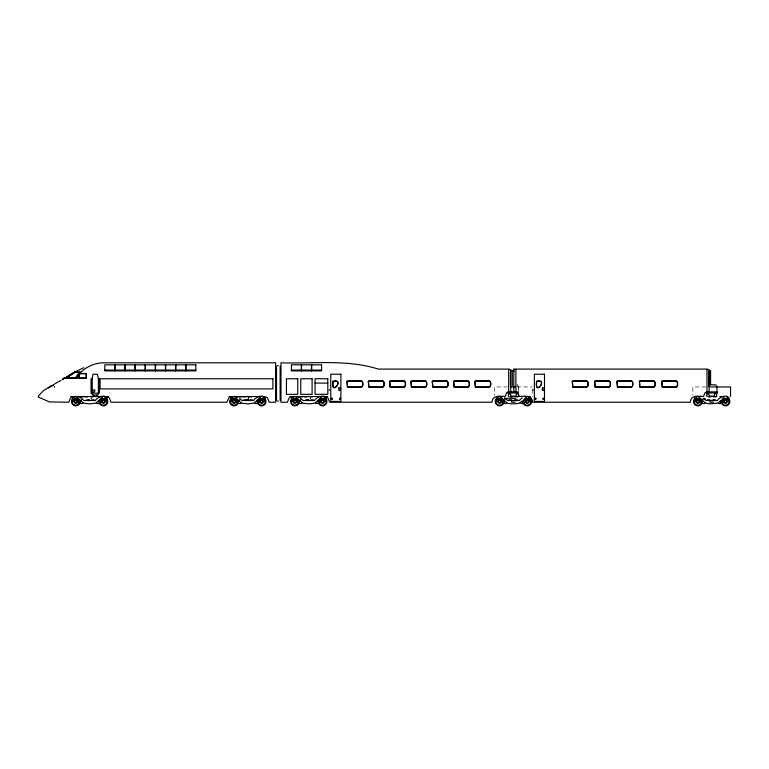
<?xml version="1.0" encoding="UTF-8"?>
<svg xmlns="http://www.w3.org/2000/svg" width="769" height="769" viewBox="0 0 769 769"><rect width="100%" height="100%" fill="white"/><g stroke="black" fill="none" stroke-linecap="round" stroke-linejoin="round"><path stroke-width="0.58" stroke-dasharray="3.85 2.88" d="M517.181 384.827L518.758 386.951L518.758 391.45L518.662 386.951L517.412 384.827M507.53 386.951L494.582 386.951L494.582 395.333M516.951 386.951L532.244 386.951M705.836 386.951L692.888 386.951L692.888 395.333M54.263 387.24L54.186 386.394M532.244 389.345L532.244 396.535M54.263 386.269L54.263 387.816"/><path stroke-width="1.15" d="M80.524 400.803C78.448 402.35 81.601 405.1 82.85 402.841M238.717 400.803C236.641 402.35 239.793 405.1 241.043 402.841M299.689 400.803C297.613 402.35 300.766 405.1 302.015 402.841M504.281 400.803C502.215 402.35 505.358 405.1 506.617 402.841M702.587 400.803C700.511 402.35 703.664 405.1 704.913 402.841M235.747 402.197L235.189 399.688L238.179 401.572M699.617 402.197L699.059 399.688L702.049 401.572M96.615 396.266L96.683 395.064M710.008 384.827L715.718 384.827L716.958 386.951L716.852 393.392L714.507 394.199L714.372 396.131L709.056 396.131L708.922 394.199L706.586 393.392L706.586 391.873M53.647 384.827L48.303 387.816L53.465 385.029M63.241 379.578L63.702 378.329M63.837 378.329L63.519 379.444L62.452 379.444M101.075 400.486L102.306 399.688L101.748 402.197M723.148 400.486L724.369 399.688L723.812 402.197L720.88 403.321M257.519 401.572L260.499 399.688L259.941 402.197M318.491 401.572L321.471 399.688L320.913 402.197L317.982 403.321M526.073 399.688L525.515 402.197L522.584 403.321M96.452 402.841C97.711 405.1 100.854 402.35 98.788 400.803M254.645 402.841C255.904 405.1 259.047 402.35 256.981 400.803M315.617 402.841C316.876 405.1 320.019 402.35 317.953 400.803M718.525 402.841C719.765 405.273 722.572 401.985 721.168 401.428M76.4 378.223C81.572 369.101 91.463 363.804 101.71 362.805L275.667 362.805L275.667 402.254L269.265 402.254L267.449 397.823L264.815 396.535L229.018 396.535M75.314 377.992L79.659 372.283M75.602 378.223L80.293 372.061L74.958 372.061L65.471 377.992M508.694 393.911L508.28 395.718L509.107 396.535M706.999 393.911L706.586 395.718L707.413 396.535M716.439 393.69L716.852 391.873M522.286 397.775L519.171 400.486L507.655 400.486L504.551 397.775M521.267 401.639L519.565 403.119L517.575 403.6L511.318 403.869L507.261 403.119L503.013 399.419A2.451 2.451 0 0 0 501.407 398.813L496.88 398.813L496.553 400.447L497.255 401.187L496.447 401.505A1.125 1.125 0 0 1 496.015 400.399L496.697 396.727L502.715 396.669M721.264 400.159L717.871 403.119L709.624 403.869L705.567 403.119L701.318 399.419A2.451 2.451 0 0 0 699.713 398.813L695.176 398.813L694.849 400.447L695.551 401.187L694.743 401.505A1.125 1.125 0 0 1 694.311 400.399L694.993 396.727L701.011 396.669M510.472 386.125L510.472 371.36L511.375 370.648L514.096 371.36M66.422 377.992L75.343 372.283M65.24 378.223L73.007 373.282M62.126 379.694L74.458 372.061L83.831 367.697M50.792 386.182L43.42 390.662L38.45 396.006L38.45 397.102L49.524 401.956L68.768 402.254L70.594 397.823L73.228 396.535M54.426 384.106L60.828 380.434M99.326 401.572L100.287 401.168M99.364 401.678L102.306 399.793M257.557 401.678L260.499 399.793M318.529 401.678L321.471 399.793M520.219 402.841L522.055 403.715L523.17 402.735L523.141 401.735L525.314 399.688L526.073 399.793M721.389 401.572L722.351 401.168M721.428 401.678L724.369 399.793M98.817 403.321L101.729 402.091M257.009 403.321L259.922 402.091M318.212 403.11L320.894 402.091M522.814 403.11L525.496 402.091M721.111 403.11L723.792 402.091M518.152 393.392L516.21 394.199L516.076 396.131L510.76 396.131L510.626 394.199L508.28 393.392M517.72 396.535L518.441 396.131L518.441 394.199M716.026 396.535L716.852 395.718L716.439 393.911M91.271 398.284L91.223 398.813M310.436 398.284L310.388 398.813M231.421 396.535L228.787 397.823L226.961 402.254L111.072 402.254L109.256 397.823L106.622 396.535M291.855 396.535L289.221 397.823L287.395 402.254L280.993 402.254L280.993 362.805C313.358 363.91 346.857 359.104 378.319 369.091L509.155 369.091M329.286 390.469L329.286 389.633M532.888 390.469L532.888 389.633M277.426 365.535L278.33 365.535M513.817 369.091L707.451 369.091M104.834 370.072L114.764 370.072M114.975 370.072L124.895 370.072M125.107 370.072L135.036 370.072M135.248 370.072L145.168 370.072M145.379 370.072L155.3 370.072M155.521 370.072L165.441 370.072M165.652 370.072L175.572 370.072M175.793 370.072L185.714 370.072M185.925 370.072L195.845 370.072M291.403 370.072L301.333 370.072M301.544 370.072L311.464 370.072M311.676 370.072L321.605 370.072M74.603 372.283L80.12 372.283M79.995 373.474L86.33 373.474L86.33 378.223L64.692 378.223M65.048 377.992L75.785 377.992M63.077 378.329L64.5 378.329M315.079 383.097L327.805 383.097M511.366 386.951L515.461 386.951M709.672 386.951L730.55 386.951L730.55 396.535M508.174 391.873L517.114 391.873M706.48 391.873L716.958 391.873M515.413 392.267L516.71 392.267A1.394 1.394 0 0 1 518.008 393.142L519.363 396.535C524.487 396.054 532.244 394.958 532.581 402.254L690.293 402.254C690.629 394.958 698.387 396.054 703.51 396.535L704.865 393.142A1.394 1.394 0 0 1 706.163 392.267L709.056 392.267L709.056 369.524L706.971 369.524L706.971 392.267M508.28 391.873L508.174 392.988L518.258 392.988M706.48 392.988L716.958 392.988M70.825 396.535L108.487 396.535M289.99 396.535L327.652 396.535M511.26 396.535L514.49 396.535M709.566 396.535L712.796 396.535M719.928 396.535L723.735 396.535M525.65 396.669L530.302 396.891M80.783 397.775L83.898 400.486L95.414 400.486C97.596 396.4 108.045 393.324 107.054 400.399A1.125 1.125 0 0 1 106.622 401.505L105.814 401.187L106.516 400.447L106.189 398.813L101.662 398.813A2.451 2.451 0 0 0 100.057 399.419L95.808 403.119L89.656 403.898L83.504 403.119L79.255 399.419A2.451 2.451 0 0 0 77.64 398.813L73.113 398.813L72.786 400.447L73.488 401.178L72.68 401.505A1.125 1.125 0 0 1 72.248 400.399L72.93 396.727L83.513 396.852M237.89 396.852L241.706 396.852M299.948 397.775L303.063 400.486L314.579 400.486C316.761 396.4 327.209 393.324 326.219 400.399A1.125 1.125 0 0 1 325.787 401.505L324.979 401.187L325.681 400.447L325.354 398.813L320.827 398.813A2.451 2.451 0 0 0 319.222 399.419L314.973 403.119L308.821 403.898L302.669 403.119L298.42 399.419A2.451 2.451 0 0 0 296.805 398.813L292.278 398.813L291.951 400.447L292.653 401.178L291.845 401.505A1.125 1.125 0 0 1 291.413 400.399L292.095 396.727L302.678 396.852M85.224 396.9L87.589 396.9M90.934 396.9L92.934 396.9M243.417 396.9L245.417 396.9M249.127 396.9L251.492 396.9M304.389 396.9L306.754 396.9M310.099 396.9L312.099 396.9M510.222 396.9L512.135 396.9M515.845 396.9L517.845 396.9M708.528 396.9L710.441 396.9M713.786 396.9L716.141 396.9M515.643 398.275L506.598 398.275L506.598 399.524M331.401 398.727L332.15 398.727M339.504 398.727L340.254 398.727M535.753 398.727L535.003 398.727L535.695 398.851M543.106 398.727L543.856 398.727L543.164 398.851M332.093 398.851L331.458 398.698M339.562 398.851L340.196 398.698M74.603 399.024L77.16 399.024M102.142 399.024L104.699 399.024M232.796 399.024L235.352 399.024M260.335 399.024L262.892 399.024M293.768 399.024L296.325 399.024M321.307 399.024L323.864 399.024M498.36 399.024L500.927 399.024M504.128 399.082L505.204 399.082M525.909 399.024L528.466 399.024M696.666 399.024L699.223 399.024M702.424 399.082L703.51 399.082M724.206 399.024L726.772 399.024M74.603 399.582L77.16 399.582M102.142 399.582L104.699 399.582M232.796 399.582L235.352 399.582M260.335 399.582L262.892 399.582M293.768 399.582L296.325 399.582M321.307 399.582L323.864 399.582M498.36 399.582L500.927 399.582M525.909 399.582L528.466 399.582M696.666 399.582L699.223 399.582M724.206 399.582L726.772 399.582M76.996 399.793L79.947 401.678M86.782 399.813L88.368 399.813M92.078 399.813L94.078 399.813M235.189 399.793L238.14 401.678M243.879 399.813L246.561 399.813M249.915 399.813L252.27 399.813M296.161 399.793L299.112 401.678M305.947 399.813L307.533 399.813M311.243 399.813L313.243 399.813M500.763 399.793L501.455 399.793M508.991 399.813L511.347 399.813M514.701 399.813L517.383 399.813M699.059 399.793L702.01 401.678M707.297 399.813L709.652 399.813M712.998 399.813L715.362 399.813M277.426 401.12L278.33 401.12M515.201 402.197L511.625 402.197L511.625 400.486M713.507 402.197L709.931 402.197L709.931 400.486M325.239 396.535L327.873 397.823L329.699 402.254L491.987 402.254C492.323 394.958 500.09 396.054 505.204 396.535L506.56 393.142A1.394 1.394 0 0 1 507.857 392.267L510.751 392.267L510.751 369.524L508.665 369.524L508.665 392.267M237.804 396.91L231.123 396.727L230.44 400.399A1.125 1.125 0 0 0 230.873 401.505L231.68 401.187L230.979 400.447L231.306 398.813L235.833 398.813A2.451 2.451 0 0 1 237.448 399.419L241.697 403.119L247.849 403.898L254.001 403.119L258.249 399.419A2.451 2.451 0 0 1 259.855 398.813L264.382 398.813L264.709 400.447L264.017 401.178L264.815 401.505A1.125 1.125 0 0 0 265.247 400.399C266.237 393.324 255.789 396.4 253.607 400.486L242.091 400.486L239.755 398.457M699.646 402.091L702.549 403.321M501.34 402.091L504.022 403.11M504.253 403.321L501.321 402.197L500.763 399.688L503.705 401.678M296.738 402.091L299.42 403.11M299.65 403.321L296.719 402.197L296.161 399.688L299.151 401.572M235.766 402.091L238.678 403.321M77.573 402.091L80.255 403.11M80.485 403.321L77.554 402.197L76.996 399.688L79.015 401.168M298.776 396.91L299.391 397.275M79.611 396.91L80.226 397.275M703.625 398.457L705.961 400.486L717.477 400.486C719.659 396.4 730.108 393.324 729.127 400.399A1.125 1.125 0 0 1 728.685 401.505L727.897 401.235L728.579 400.447L728.262 398.813L723.725 398.813A2.451 2.451 0 0 0 722.6 399.092M508.694 393.69L508.174 392.988M93.962 396.535L93.703 395.064M523.141 401.735L522.872 401.428M727.07 396.458L727.07 399.024M724.062 398.813L723.908 396.458M720.438 400.716L720.438 401.966M713.892 400.486L709.547 400.486M710.585 384.615L710.585 370.648L709.681 370.648L708.778 371.36L708.778 386.125M704.904 398.275L704.904 399.524M699.53 396.458L699.53 399.024M699.367 396.669L699.367 398.813M696.406 396.669L696.406 398.813M530.36 397.112L530.821 400.399A1.125 1.125 0 0 1 530.389 401.505L529.581 401.187L530.283 400.447L529.956 398.813L525.429 398.813A2.451 2.451 0 0 0 524.295 399.092M528.774 396.458L528.774 399.024M525.765 396.669L525.765 398.813M525.602 396.458L525.602 399.024M522.141 400.716L522.141 401.966M515.903 392.267L515.903 369.524L513.817 369.524L513.817 392.267M515.595 400.486L511.241 400.486M512.289 370.648L512.289 385.75M501.225 396.458L501.225 399.024M501.071 396.669L501.071 398.813M498.062 396.458L498.062 399.024M324.172 396.458L324.172 399.024M321.163 396.669L321.163 398.813M321.009 396.458L321.009 399.024M311.676 364.833L311.676 370.869M311.464 364.833L311.464 370.869M309.888 400.486L307.754 400.486M308.254 399.832L308.254 400.505M307.936 399.688L307.936 400.649M301.544 364.833L301.544 370.869M301.333 364.833L301.333 370.869M300.535 399.688L300.535 400.649M296.632 396.458L296.632 399.024M296.469 396.669L296.469 398.813M293.46 396.458L293.46 399.024M280.137 366.246L280.137 400.409M276.523 366.246L276.523 400.409M263.2 396.458L263.2 399.024M260.191 396.669L260.191 398.813M260.037 396.458L260.037 399.024M248.916 400.486L246.782 400.486M248.329 396.535L248.329 400.274M247.282 399.832L247.282 400.505M246.964 399.688L246.964 400.649M239.563 399.688L239.563 400.649M235.66 396.458L235.66 399.024M235.497 396.669L235.497 398.813M232.488 396.458L232.488 399.024M185.925 364.833L185.925 370.869M185.714 364.833L185.714 370.869M175.793 364.833L175.793 370.869M175.572 364.833L175.572 370.869M165.652 364.833L165.652 370.869M165.441 364.833L165.441 370.869M155.521 364.833L155.521 370.869M155.3 364.833L155.3 370.869M145.379 364.833L145.379 370.869M145.168 364.833L145.168 370.869M135.248 364.833L135.248 370.869M135.036 364.833L135.036 370.869M125.107 364.833L125.107 370.869M124.895 364.833L124.895 370.869M114.975 364.833L114.975 370.869M114.764 364.833L114.764 370.869M105.007 396.458L105.007 399.024M101.998 396.669L101.998 398.813M101.844 396.458L101.844 399.024M98.182 393.142L98.182 395.064L92.203 395.064L92.203 393.142M90.723 400.486L88.589 400.486M89.089 399.832L89.089 400.505M88.771 399.688L88.771 400.649M81.37 399.688L81.37 400.649M79.005 374.772L79.005 378.223M77.467 396.458L77.467 399.024M77.304 396.669L77.304 398.813M74.295 396.458L74.295 399.024M726.186 399.832A1.817 1.817 0 0 1 727.061 402.408A1.817 1.817 0 0 1 724.388 402.946A1.817 1.817 0 0 1 724.206 400.226M729.022 398.938A4.374 4.374 0 0 1 727.474 405.398A4.374 4.374 0 0 1 721.332 402.86M727.685 398.486A3.73 3.73 0 0 1 727.685 404.523A3.73 3.73 0 0 1 721.937 402.658M721.755 401.505A3.73 3.73 0 0 1 723.293 398.486M699.232 400.226A1.817 1.817 0 0 1 699.05 402.946A1.817 1.817 0 0 1 696.378 402.408A1.817 1.817 0 0 1 697.252 399.832M702.107 402.86A4.374 4.374 0 0 1 695.964 405.398A4.374 4.374 0 0 1 694.407 398.938M701.491 402.658A3.73 3.73 0 0 1 695.753 404.523A3.73 3.73 0 0 1 695.753 398.486M700.136 398.486A3.73 3.73 0 0 1 701.674 401.505M296.325 400.226A1.817 1.817 0 0 1 296.152 402.946A1.817 1.817 0 0 1 293.479 402.408A1.817 1.817 0 0 1 294.354 399.832M299.199 402.86A4.374 4.374 0 0 1 293.066 405.398A4.374 4.374 0 0 1 291.509 398.938M298.593 402.658A3.73 3.73 0 0 1 292.854 404.523A3.73 3.73 0 0 1 292.854 398.486M297.238 398.486A3.73 3.73 0 0 1 298.776 401.505M323.278 399.832A1.817 1.817 0 0 1 324.162 402.408A1.817 1.817 0 0 1 321.49 402.946A1.817 1.817 0 0 1 321.307 400.226M326.123 398.938A4.374 4.374 0 0 1 324.576 405.398A4.374 4.374 0 0 1 318.433 402.86M324.778 398.486A3.73 3.73 0 0 1 324.778 404.523A3.73 3.73 0 0 1 319.039 402.658M318.856 401.505A3.73 3.73 0 0 1 320.394 398.486M527.88 399.832A1.817 1.817 0 0 1 528.755 402.408A1.817 1.817 0 0 1 526.083 402.946A1.817 1.817 0 0 1 525.909 400.226M530.725 398.938A4.374 4.374 0 0 1 529.754 405.042A4.374 4.374 0 0 1 523.651 404.071M529.38 398.486A3.73 3.73 0 0 1 529.38 404.523A3.73 3.73 0 0 1 523.641 402.658M523.458 401.505A3.73 3.73 0 0 1 524.996 398.486M500.927 400.226A1.817 1.817 0 0 1 500.744 402.946A1.817 1.817 0 0 1 498.072 402.408A1.817 1.817 0 0 1 498.946 399.832M503.801 402.86A4.374 4.374 0 0 1 497.658 405.398A4.374 4.374 0 0 1 496.111 398.938M503.801 400.159A4.374 4.374 0 0 1 504.012 401.505M503.195 402.658A3.73 3.73 0 0 1 497.447 404.523A3.73 3.73 0 0 1 497.447 398.486M501.84 398.486A3.73 3.73 0 0 1 503.378 401.505M238.236 402.86A4.374 4.374 0 0 1 232.094 405.398A4.374 4.374 0 0 1 230.537 398.938M265.151 398.938A4.374 4.374 0 0 1 263.604 405.398A4.374 4.374 0 0 1 257.461 402.86M257.25 401.505A4.374 4.374 0 0 1 257.461 400.159M263.815 398.486A3.73 3.73 0 0 1 263.815 404.523A3.73 3.73 0 0 1 258.067 402.658M257.884 401.505A3.73 3.73 0 0 1 259.422 398.486M80.034 402.86A4.374 4.374 0 0 1 73.901 405.398A4.374 4.374 0 0 1 72.344 398.938M79.428 402.658A3.73 3.73 0 0 1 73.689 404.523A3.73 3.73 0 0 1 73.689 398.486M78.073 398.486A3.73 3.73 0 0 1 79.611 401.505M106.958 398.938A4.374 4.374 0 0 1 105.411 405.398A4.374 4.374 0 0 1 99.268 402.86M234.766 399.832A1.817 1.817 0 0 1 235.516 402.61A1.817 1.817 0 0 1 232.632 402.61A1.817 1.817 0 0 1 233.382 399.832M237.621 402.658A3.73 3.73 0 0 1 230.344 401.505M230.527 400.351A3.73 3.73 0 0 1 231.882 398.486M236.266 398.486A3.73 3.73 0 0 1 237.804 401.505M262.902 400.226A1.817 1.817 0 0 1 262.902 402.783A1.817 1.817 0 0 1 260.335 402.783A1.817 1.817 0 0 1 260.335 400.226M77.16 400.226A1.817 1.817 0 0 1 76.987 402.946A1.817 1.817 0 0 1 74.314 402.408A1.817 1.817 0 0 1 75.189 399.832M104.113 399.832A1.817 1.817 0 0 1 104.997 402.408A1.817 1.817 0 0 1 102.325 402.946A1.817 1.817 0 0 1 102.142 400.226M105.613 398.486A3.73 3.73 0 0 1 105.613 404.523A3.73 3.73 0 0 1 99.874 402.658M99.691 401.505A3.73 3.73 0 0 1 101.229 398.486M92.001 378.771L91.992 393.142L98.394 393.142L98.384 378.771L97.327 374.224L93.059 374.224L92.001 378.771M332.987 381.347C330.805 397.227 345.271 378.185 332.987 381.347M333.14 381.414C330.795 396.477 344.858 378.733 333.14 381.414M347.002 381.347L347.463 387.153L361.536 387.22C363.391 386.432 363.391 381.607 361.536 380.818L347.79 380.818L347.002 381.347M347.146 381.414L347.521 386.999L361.526 387.057C363.16 386.278 363.16 381.76 361.526 380.982L347.146 381.414M368.313 381.347L368.774 387.153L382.856 387.22C384.711 386.432 384.711 381.607 382.856 380.818L369.101 380.818L368.313 381.347M368.457 381.414L368.832 386.999L382.837 387.057C384.471 386.278 384.471 381.76 382.837 380.982L368.457 381.414M389.623 381.347L390.085 387.153L404.167 387.22C406.022 386.432 406.022 381.607 404.167 380.818L390.412 380.818L389.623 381.347M389.777 381.414L390.152 386.999L404.148 387.057C405.782 386.278 405.782 381.76 404.148 380.982L389.777 381.414M410.934 381.347L411.396 387.153L425.478 387.22C427.333 386.432 427.333 381.607 425.478 380.818L411.723 380.818L410.934 381.347M411.088 381.414L411.463 386.999L425.459 387.057C427.093 386.278 427.093 381.76 425.459 380.982L411.088 381.414M432.255 381.347L432.716 387.153L446.789 387.22C448.644 386.432 448.644 381.607 446.789 380.818L433.043 380.818L432.255 381.347M432.399 381.414L432.774 386.999L446.779 387.057C448.414 386.278 448.414 381.76 446.779 380.982L432.399 381.414M453.566 381.347L454.027 387.153L468.11 387.22C469.965 386.432 469.965 381.607 468.11 380.818L454.354 380.818L453.566 381.347M453.71 381.414L454.085 386.999L468.09 387.057C469.724 386.278 469.724 381.76 468.09 380.982L453.71 381.414M474.877 381.347L475.338 387.153L489.42 387.22C491.276 386.432 491.276 381.607 489.42 380.818L475.665 380.818L474.877 381.347M475.031 381.414L475.405 386.999L489.401 387.057C491.035 386.278 491.035 381.76 489.401 380.982L475.031 381.414M536.589 381.347C534.407 397.227 548.874 378.185 536.589 381.347M536.743 381.414C534.397 396.477 548.46 378.733 536.743 381.414M572.271 381.347L572.732 387.153L586.814 387.22C588.669 386.432 588.669 381.607 586.814 380.818L573.059 380.818L572.271 381.347M572.424 381.414L572.79 386.999L586.795 387.057C588.429 386.278 588.429 381.76 586.795 380.982L572.424 381.414M594.591 381.347L595.052 387.153L609.135 387.22C610.99 386.432 610.99 381.607 609.135 380.818L595.379 380.818L594.591 381.347M594.745 381.414L595.119 386.999L609.115 387.057C610.749 386.278 610.749 381.76 609.115 380.982L594.745 381.414M616.978 381.347L617.44 387.153L631.522 387.22C633.377 386.432 633.377 381.607 631.522 380.818L617.767 380.818L616.978 381.347M617.132 381.414L617.507 386.999L631.512 387.057C633.147 386.278 633.147 381.76 631.512 380.982L617.132 381.414M639.375 381.347L639.837 387.153L653.91 387.22C655.774 386.432 655.774 381.607 653.91 380.818L640.164 380.818L639.375 381.347M639.52 381.414L639.895 386.999L653.9 387.057C655.534 386.278 655.534 381.76 653.9 380.982L639.52 381.414M661.763 381.347L662.224 387.153L676.307 387.22C678.162 386.432 678.162 381.607 676.307 380.818L662.551 380.818L661.763 381.347M661.907 381.414L662.282 386.999L676.287 387.057C677.922 386.278 677.922 381.76 676.287 380.982L661.907 381.414M92.559 390.085C91.799 395.574 98.432 388.47 92.559 390.085M338.937 387.845C337.495 394.247 343.532 387.268 338.937 387.845M542.539 387.845C540.991 394.103 547.268 387.518 542.539 387.845M80.101 373.686L79.217 374.839L79.217 378.012L86.118 378.012L86.118 373.686L80.101 373.686M195.845 364.833L104.834 364.833L104.834 370.869L195.845 370.869L195.845 364.833M321.605 364.833L291.403 364.833L291.403 370.869L321.605 370.869L321.605 364.833M340.888 374.224L330.766 374.224L330.766 401.437L340.888 401.437L340.888 374.224M544.49 374.224L534.368 374.224L534.368 401.437L544.49 401.437L544.49 374.224M272.899 378.752L100.095 378.752L100.095 388.883L272.899 388.883L272.899 378.752M297.776 378.752L286.433 378.752L286.433 394.334L297.776 394.334L297.776 378.752M312.099 378.752L300.756 378.752L300.756 394.334L312.099 394.334L312.099 378.752M327.805 378.752L315.079 378.752L315.079 394.334L327.805 394.334L327.805 378.752M91.674 379.03L91.04 379.03L91.04 393.142L91.674 393.142L91.674 379.03M99.345 379.03L98.701 379.03L98.701 393.142L99.345 393.142L99.345 379.03M332.208 398.294L331.352 398.294L331.352 399.111L332.208 399.111L332.208 398.294M340.302 398.294L339.456 398.294L339.456 399.111L340.302 399.111L340.302 398.294M535.81 398.294L534.955 398.294L534.955 399.111L535.81 399.111L535.81 398.294M543.904 398.294L543.058 398.294L543.058 399.111L543.904 399.111L543.904 398.294M724.59 402.197A1.134 1.134 0 0 0 726.532 401.937A1.134 1.134 0 0 0 725.34 400.38A1.134 1.134 0 0 0 724.59 402.197M697.377 402.485A1.134 1.134 0 0 0 699.079 401.505A1.134 1.134 0 0 0 697.377 400.524A1.134 1.134 0 0 0 697.377 402.485M294.479 402.485A1.134 1.134 0 0 0 296.18 401.505A1.134 1.134 0 0 0 294.479 400.524A1.134 1.134 0 0 0 294.479 402.485M321.692 402.197A1.134 1.134 0 0 0 323.634 401.937A1.134 1.134 0 0 0 322.442 400.38A1.134 1.134 0 0 0 321.692 402.197M526.284 402.197A1.134 1.134 0 0 0 528.236 401.937A1.134 1.134 0 0 0 527.044 400.38A1.134 1.134 0 0 0 526.284 402.197M499.081 402.485A1.134 1.134 0 0 0 500.773 401.505A1.134 1.134 0 0 0 499.081 400.524A1.134 1.134 0 0 0 499.081 402.485M233.507 402.485A1.134 1.134 0 0 0 235.208 401.505A1.134 1.134 0 0 0 233.507 400.524A1.134 1.134 0 0 0 233.507 402.485M260.72 402.197A1.134 1.134 0 0 0 262.662 401.937A1.134 1.134 0 0 0 261.47 400.38A1.134 1.134 0 0 0 260.72 402.197M75.314 402.485A1.134 1.134 0 0 0 77.015 401.505A1.134 1.134 0 0 0 75.314 400.524A1.134 1.134 0 0 0 75.314 402.485M102.527 402.197A1.134 1.134 0 0 0 104.469 401.937A1.134 1.134 0 0 0 103.277 400.38A1.134 1.134 0 0 0 102.527 402.197"/></g></svg>
